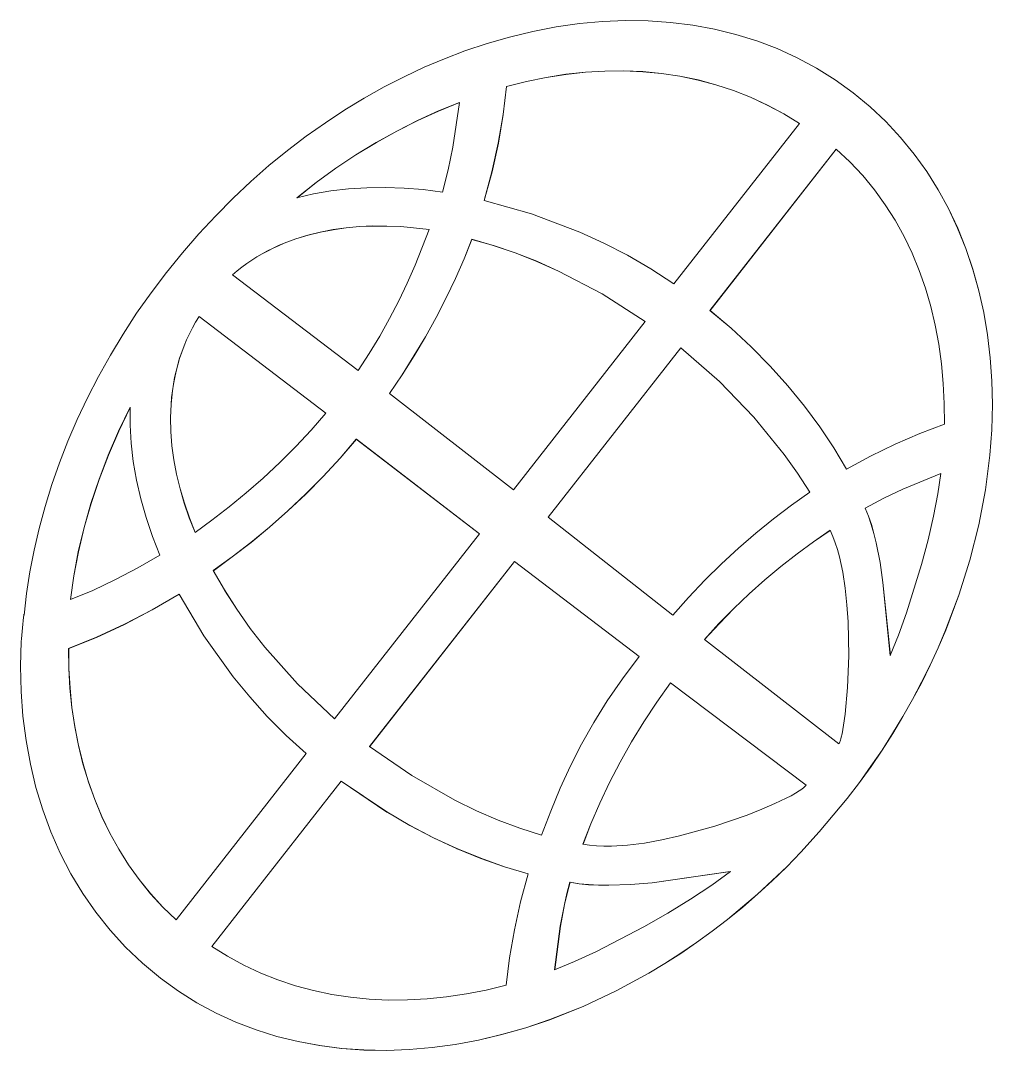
# Model space of a CAD drawing. Header units: millimetres. Extents: x -229914 to 856942, y -268655 to 87212.
# Drawn here: x -138788.8 to -138706.1, y 26406.8 to 26494.5 of the extents above; entities that cross this region are included whole.
import ezdxf

# ---------------------------------------------------------------- set-up
doc = ezdxf.new("R2010")
doc.units = ezdxf.units.MM

# ---------------------------------------------------------------- blocks, each defined once
blk = doc.blocks.new('Т912NEW')
at = {"color": 7, "linetype": 'Continuous', "lineweight": 15}
for p, q in [((-2709.262, 3459.695), (-2711.152, 3459.602)), ((-2707.398, 3459.658), (-2709.262, 3459.695)), ((-2709.262, 3459.695), (-2709.255, 3459.695)), ((-2707.392, 3459.658), (-2709.255, 3459.695)), ((-2705.556, 3459.505), (-2707.398, 3459.658)), ((-2707.398, 3459.658), (-2707.392, 3459.658)), ((-2705.55, 3459.505), (-2707.392, 3459.658)), ((-2714.853, 3459.053), (-2716.659, 3458.604)), ((-2713.017, 3459.389), (-2714.853, 3459.053)), ((-2711.152, 3459.602), (-2713.017, 3459.389)), ((-2703.741, 3459.234), (-2705.556, 3459.505)), ((-2705.556, 3459.505), (-2705.55, 3459.505)), ((-2703.735, 3459.234), (-2705.55, 3459.505)), ((-2701.953, 3458.846), (-2703.741, 3459.234)), ((-2703.741, 3459.234), (-2703.735, 3459.234)), ((-2701.946, 3458.846), (-2703.735, 3459.234)), ((-2700.194, 3458.347), (-2701.953, 3458.846)), ((-2701.953, 3458.846), (-2701.946, 3458.846)), ((-2700.188, 3458.347), (-2701.946, 3458.846)), ((-2718.432, 3458.037), (-2720.17, 3457.363)), ((-2716.659, 3458.604), (-2718.432, 3458.037)), ((-2698.468, 3457.737), (-2700.194, 3458.347)), ((-2700.194, 3458.347), (-2700.188, 3458.347)), ((-2698.462, 3457.737), (-2700.188, 3458.347)), ((-2720.17, 3457.363), (-2721.87, 3456.577)), ((-2696.776, 3457.029), (-2698.468, 3457.737)), ((-2698.468, 3457.737), (-2698.462, 3457.737)), ((-2696.769, 3457.029), (-2698.462, 3457.737)), ((-2695.12, 3456.209), (-2696.776, 3457.029)), ((-2696.776, 3457.029), (-2696.769, 3457.029)), ((-2695.114, 3456.209), (-2696.769, 3457.029)), ((-2721.87, 3456.577), (-2723.532, 3455.691)), ((-2693.503, 3455.292), (-2695.12, 3456.209)), ((-2695.12, 3456.209), (-2695.114, 3456.209)), ((-2693.497, 3455.292), (-2695.114, 3456.209)), ((-2723.532, 3455.691), (-2725.151, 3454.698)), ((-2691.927, 3454.276), (-2693.503, 3455.292)), ((-2693.503, 3455.292), (-2693.497, 3455.292)), ((-2691.921, 3454.276), (-2693.497, 3455.292)), ((-2725.151, 3454.698), (-2726.726, 3453.605)), ((-2714.331, 3454.322), (-2712.775, 3454.602)), ((-2714.324, 3454.322), (-2712.769, 3454.602)), ((-2712.775, 3454.602), (-2711.194, 3454.796)), ((-2712.775, 3454.602), (-2712.769, 3454.602)), ((-2712.769, 3454.602), (-2711.194, 3454.795)), ((-2711.194, 3454.796), (-2711.066, 3437.452)), ((-2705.806, 3454.909), (-2707.4, 3455.038)), ((-2707.4, 3455.038), (-2707.259, 3437.601)), ((-2707.393, 3455.037), (-2707.253, 3437.601)), ((-2704.238, 3454.681), (-2705.806, 3454.909)), ((-2702.698, 3454.354), (-2704.238, 3454.681)), ((-2726.726, 3453.605), (-2728.253, 3452.424)), ((-2718.831, 3452.948), (-2717.361, 3453.491)), ((-2718.824, 3452.948), (-2717.354, 3453.491)), ((-2717.361, 3453.491), (-2715.859, 3453.947)), ((-2717.361, 3453.491), (-2717.354, 3453.491)), ((-2717.354, 3453.491), (-2715.853, 3453.947)), ((-2715.859, 3453.947), (-2714.331, 3454.322)), ((-2715.859, 3453.947), (-2715.853, 3453.947)), ((-2715.853, 3453.947), (-2714.324, 3454.322)), ((-2714.331, 3454.322), (-2714.324, 3454.322)), ((-2701.185, 3453.935), (-2702.698, 3454.354)), ((-2699.701, 3453.424), (-2701.185, 3453.935)), ((-2690.395, 3453.168), (-2691.927, 3454.276)), ((-2691.927, 3454.276), (-2691.921, 3454.276)), ((-2690.389, 3453.168), (-2691.921, 3454.276)), ((-2720.272, 3452.317), (-2718.831, 3452.948)), ((-2720.265, 3452.317), (-2718.824, 3452.948)), ((-2718.831, 3452.948), (-2718.824, 3452.948)), ((-2698.247, 3452.82), (-2699.701, 3453.424)), ((-2696.825, 3452.136), (-2698.247, 3452.82)), ((-2688.909, 3451.968), (-2690.395, 3453.168)), ((-2690.395, 3453.168), (-2690.389, 3453.168)), ((-2688.902, 3451.968), (-2690.389, 3453.168)), ((-2728.253, 3452.424), (-2729.732, 3451.143)), ((-2721.68, 3451.605), (-2720.272, 3452.317)), ((-2721.674, 3451.605), (-2720.265, 3452.317)), ((-2720.272, 3452.317), (-2720.265, 3452.317)), ((-2695.435, 3451.36), (-2696.825, 3452.136)), ((-2687.47, 3450.683), (-2688.909, 3451.968)), ((-2688.909, 3451.968), (-2688.902, 3451.968)), ((-2687.463, 3450.683), (-2688.902, 3451.968)), ((-2729.732, 3451.143), (-2731.16, 3449.78)), ((-2723.054, 3450.811), (-2721.68, 3451.605)), ((-2723.048, 3450.811), (-2721.674, 3451.605)), ((-2721.68, 3451.605), (-2721.674, 3451.605)), ((-2694.079, 3450.511), (-2695.435, 3451.36)), ((-2724.394, 3449.942), (-2723.054, 3450.811)), ((-2724.387, 3449.942), (-2723.048, 3450.811)), ((-2723.054, 3450.811), (-2723.048, 3450.811)), ((-2692.757, 3449.575), (-2694.079, 3450.511)), ((-2686.081, 3449.305), (-2687.47, 3450.683)), ((-2687.47, 3450.683), (-2687.463, 3450.683)), ((-2686.074, 3449.305), (-2687.463, 3450.683)), ((-2731.16, 3449.78), (-2732.534, 3448.323)), ((-2725.698, 3448.992), (-2724.394, 3449.942)), ((-2725.691, 3448.992), (-2724.387, 3449.942)), ((-2724.394, 3449.942), (-2724.387, 3449.942)), ((-2691.471, 3448.566), (-2692.757, 3449.575)), ((-2684.744, 3447.848), (-2686.081, 3449.305)), ((-2686.081, 3449.305), (-2686.074, 3449.305)), ((-2684.738, 3447.848), (-2686.074, 3449.305)), ((-2732.534, 3448.323), (-2733.852, 3446.79)), ((-2726.963, 3447.961), (-2725.698, 3448.992)), ((-2726.957, 3447.961), (-2725.691, 3448.992)), ((-2725.698, 3448.992), (-2725.691, 3448.992)), ((-2690.222, 3447.483), (-2691.471, 3448.566)), ((-2728.19, 3446.86), (-2726.963, 3447.961)), ((-2728.184, 3446.86), (-2726.957, 3447.961)), ((-2726.963, 3447.961), (-2726.957, 3447.961)), ((-2689.01, 3446.326), (-2690.222, 3447.483)), ((-2683.462, 3446.312), (-2684.744, 3447.848)), ((-2684.744, 3447.848), (-2684.738, 3447.848)), ((-2683.456, 3446.312), (-2684.738, 3447.848)), ((-2733.852, 3446.79), (-2735.112, 3445.175)), ((-2729.378, 3445.684), (-2728.19, 3446.86)), ((-2729.371, 3445.684), (-2728.184, 3446.86)), ((-2728.19, 3446.86), (-2728.184, 3446.86)), ((-2730.523, 3444.438), (-2729.378, 3445.684)), ((-2730.516, 3444.438), (-2729.371, 3445.684)), ((-2729.378, 3445.684), (-2729.371, 3445.684)), ((-2687.838, 3445.103), (-2689.01, 3446.326)), ((-2682.163, 3444.596), (-2683.462, 3446.312)), ((-2683.462, 3446.312), (-2683.456, 3446.312)), ((-2682.156, 3444.596), (-2683.456, 3446.312)), ((-2735.112, 3445.175), (-2736.26, 3443.558)), ((-2686.705, 3443.812), (-2687.838, 3445.103)), ((-2731.625, 3443.124), (-2730.523, 3444.438)), ((-2731.619, 3443.124), (-2730.516, 3444.438)), ((-2730.523, 3444.438), (-2730.516, 3444.438)), ((-2680.93, 3442.794), (-2682.163, 3444.596)), ((-2682.163, 3444.596), (-2682.156, 3444.596)), ((-2680.924, 3442.794), (-2682.156, 3444.596)), ((-2736.26, 3443.558), (-2737.35, 3441.871)), ((-2732.683, 3441.734), (-2731.625, 3443.124)), ((-2732.677, 3441.734), (-2731.619, 3443.124)), ((-2731.625, 3443.124), (-2731.619, 3443.124)), ((-2685.614, 3442.454), (-2686.705, 3443.812)), ((-2686.745, 3440.52), (-2685.614, 3442.454)), ((-2679.386, 3440.246), (-2680.93, 3442.794)), ((-2680.93, 3442.794), (-2680.924, 3442.794)), ((-2679.379, 3440.246), (-2680.924, 3442.794)), ((-2737.35, 3441.871), (-2738.293, 3440.28)), ((-2732.683, 3441.734), (-2731.421, 3439.671)), ((-2732.683, 3441.734), (-2732.677, 3441.734)), ((-2732.677, 3441.734), (-2731.414, 3439.671)), ((-2687.827, 3438.497), (-2686.745, 3440.52)), ((-2738.293, 3440.28), (-2739.185, 3438.632)), ((-2730.229, 3437.516), (-2731.421, 3439.671)), ((-2731.421, 3439.671), (-2731.414, 3439.671)), ((-2730.223, 3437.516), (-2731.414, 3439.671)), ((-2677.973, 3437.566), (-2679.386, 3440.246)), ((-2679.386, 3440.246), (-2679.379, 3440.246)), ((-2677.967, 3437.566), (-2679.379, 3440.246)), ((-2739.185, 3438.632), (-2740.025, 3436.939)), ((-2683.227, 3438.988), (-2684.932, 3435.913)), ((-2683.224, 3438.982), (-2684.926, 3435.913)), ((-2682.347, 3437.474), (-2683.227, 3438.988)), ((-2734.965, 3438.17), (-2735.91, 3436.486)), ((-2734.962, 3438.164), (-2735.903, 3436.486)), ((-2734.965, 3438.17), (-2733.04, 3434.839)), ((-2688.835, 3436.405), (-2687.827, 3438.497)), ((-2740.025, 3436.939), (-2740.81, 3435.196)), ((-2729.127, 3435.271), (-2730.229, 3437.516)), ((-2730.229, 3437.516), (-2730.223, 3437.516)), ((-2729.12, 3435.271), (-2730.223, 3437.516)), ((-2715.668, 3436.893), (-2717.902, 3436.448)), ((-2713.388, 3437.232), (-2715.668, 3436.893)), ((-2711.066, 3437.452), (-2713.388, 3437.232)), ((-2707.259, 3437.601), (-2704.898, 3437.535)), ((-2707.259, 3437.601), (-2707.253, 3437.601)), ((-2707.253, 3437.601), (-2704.891, 3437.535)), ((-2704.898, 3437.535), (-2702.573, 3437.357)), ((-2704.898, 3437.535), (-2704.891, 3437.535)), ((-2704.891, 3437.535), (-2702.567, 3437.357)), ((-2702.573, 3437.357), (-2700.292, 3437.082)), ((-2702.573, 3437.357), (-2702.567, 3437.357)), ((-2702.567, 3437.357), (-2700.285, 3437.082)), ((-2700.292, 3437.082), (-2698.059, 3436.702)), ((-2700.292, 3437.082), (-2700.285, 3437.082)), ((-2700.285, 3437.082), (-2698.052, 3436.702)), ((-2681.45, 3435.747), (-2682.347, 3437.474)), ((-2676.7, 3434.758), (-2677.973, 3437.566)), ((-2677.973, 3437.566), (-2677.967, 3437.566)), ((-2676.694, 3434.758), (-2677.967, 3437.566)), ((-2735.91, 3436.486), (-2736.798, 3434.745)), ((-2735.903, 3436.486), (-2736.791, 3434.745)), ((-2735.91, 3436.486), (-2735.903, 3436.486)), ((-2717.902, 3436.448), (-2720.081, 3435.902)), ((-2698.059, 3436.702), (-2695.882, 3436.225)), ((-2698.059, 3436.702), (-2698.052, 3436.702)), ((-2698.052, 3436.702), (-2695.875, 3436.225)), ((-2695.882, 3436.225), (-2693.765, 3435.662)), ((-2695.882, 3436.225), (-2695.875, 3436.225)), ((-2695.875, 3436.225), (-2693.759, 3435.662)), ((-2689.737, 3434.262), (-2688.835, 3436.405)), ((-2740.81, 3435.196), (-2741.54, 3433.408)), ((-2728.133, 3432.953), (-2729.127, 3435.271)), ((-2729.127, 3435.271), (-2729.12, 3435.271)), ((-2728.128, 3432.955), (-2729.12, 3435.271)), ((-2720.081, 3435.902), (-2724.253, 3434.558)), ((-2693.765, 3435.662), (-2691.715, 3435.001)), ((-2693.765, 3435.662), (-2693.759, 3435.662)), ((-2693.759, 3435.662), (-2691.708, 3435.001)), ((-2684.932, 3435.913), (-2685.72, 3434.306)), ((-2684.926, 3435.913), (-2685.713, 3434.306)), ((-2684.932, 3435.913), (-2684.926, 3435.913)), ((-2680.557, 3433.872), (-2681.45, 3435.747)), ((-2736.798, 3434.745), (-2737.627, 3432.94)), ((-2736.791, 3434.745), (-2737.62, 3432.94)), ((-2736.798, 3434.745), (-2736.791, 3434.745)), ((-2732.152, 3433.088), (-2733.04, 3434.839)), ((-2724.253, 3434.558), (-2728.133, 3432.953)), ((-2689.737, 3434.262), (-2691.715, 3435.001)), ((-2691.715, 3435.001), (-2691.708, 3435.001)), ((-2689.736, 3434.263), (-2691.708, 3435.001)), ((-2686.433, 3432.654), (-2685.72, 3434.306)), ((-2686.427, 3432.654), (-2685.713, 3434.306)), ((-2685.72, 3434.306), (-2685.713, 3434.306)), ((-2675.572, 3431.83), (-2676.7, 3434.758)), ((-2676.7, 3434.758), (-2676.694, 3434.758)), ((-2675.565, 3431.83), (-2676.694, 3434.758)), ((-2741.54, 3433.408), (-2742.213, 3431.575)), ((-2715.314, 3432.971), (-2710.987, 3433.418)), ((-2715.307, 3432.971), (-2710.987, 3433.418)), ((-2710.987, 3433.418), (-2710.834, 3415.224)), ((-2707.22, 3433.556), (-2702.853, 3433.351)), ((-2707.071, 3415.244), (-2707.22, 3433.556)), ((-2707.064, 3415.244), (-2707.214, 3433.556)), ((-2702.853, 3433.351), (-2698.66, 3432.803)), ((-2679.69, 3431.899), (-2680.557, 3433.872)), ((-2737.627, 3432.94), (-2738.391, 3431.091)), ((-2737.62, 3432.94), (-2738.384, 3431.091)), ((-2737.627, 3432.94), (-2737.62, 3432.94)), ((-2731.355, 3431.29), (-2732.152, 3433.088)), ((-2719.426, 3432.191), (-2715.314, 3432.971)), ((-2719.419, 3432.191), (-2715.307, 3432.971)), ((-2715.314, 3432.971), (-2715.307, 3432.971)), ((-2698.66, 3432.803), (-2694.684, 3431.931)), ((-2686.433, 3432.654), (-2685.796, 3432.299)), ((-2686.433, 3432.654), (-2686.427, 3432.654)), ((-2686.427, 3432.654), (-2685.79, 3432.299)), ((-2742.213, 3431.575), (-2742.828, 3429.703)), ((-2723.294, 3431.094), (-2721.392, 3431.683)), ((-2723.288, 3431.094), (-2721.386, 3431.683)), ((-2721.392, 3431.683), (-2719.426, 3432.191)), ((-2721.392, 3431.683), (-2721.386, 3431.683)), ((-2721.386, 3431.683), (-2719.419, 3432.191)), ((-2719.426, 3432.191), (-2719.419, 3432.191)), ((-2694.684, 3431.931), (-2692.79, 3431.385)), ((-2685.796, 3432.299), (-2685.152, 3431.893)), ((-2685.796, 3432.299), (-2685.79, 3432.299)), ((-2685.79, 3432.299), (-2685.146, 3431.893)), ((-2685.152, 3431.893), (-2684.505, 3431.432)), ((-2685.152, 3431.893), (-2685.146, 3431.893)), ((-2685.146, 3431.893), (-2684.498, 3431.432)), ((-2678.124, 3427.888), (-2679.69, 3431.899)), ((-2674.595, 3428.794), (-2675.572, 3431.83)), ((-2675.572, 3431.83), (-2675.565, 3431.83)), ((-2674.589, 3428.794), (-2675.565, 3431.83)), ((-2738.391, 3431.091), (-2739.088, 3429.184)), ((-2738.384, 3431.091), (-2739.081, 3429.184)), ((-2738.391, 3431.091), (-2738.384, 3431.091)), ((-2732.768, 3430.429), (-2731.355, 3431.29)), ((-2725.129, 3430.435), (-2723.294, 3431.094)), ((-2725.123, 3430.435), (-2723.288, 3431.094)), ((-2723.294, 3431.094), (-2723.288, 3431.094)), ((-2690.965, 3430.773), (-2692.79, 3431.385)), ((-2690.965, 3430.773), (-2691.502, 3428.943)), ((-2684.505, 3431.432), (-2683.856, 3430.927)), ((-2684.505, 3431.432), (-2684.498, 3431.432)), ((-2684.498, 3431.432), (-2683.849, 3430.927)), ((-2683.856, 3430.927), (-2682.564, 3429.831)), ((-2683.856, 3430.927), (-2683.849, 3430.927)), ((-2683.849, 3430.927), (-2682.558, 3429.831)), ((-2734.12, 3429.524), (-2732.768, 3430.429)), ((-2726.892, 3429.7), (-2725.129, 3430.435)), ((-2726.886, 3429.7), (-2725.123, 3430.435)), ((-2725.129, 3430.435), (-2725.123, 3430.435)), ((-2682.564, 3429.831), (-2681.299, 3428.642)), ((-2682.564, 3429.831), (-2682.558, 3429.831)), ((-2682.558, 3429.831), (-2681.293, 3428.642)), ((-2742.828, 3429.703), (-2743.382, 3427.787)), ((-2739.088, 3429.184), (-2739.713, 3427.232)), ((-2739.081, 3429.184), (-2739.707, 3427.232)), ((-2739.088, 3429.184), (-2739.081, 3429.184)), ((-2735.408, 3428.567), (-2734.12, 3429.524)), ((-2726.892, 3429.7), (-2726.373, 3427.989)), ((-2726.892, 3429.7), (-2726.886, 3429.7)), ((-2726.886, 3429.7), (-2726.367, 3427.989)), ((-2691.502, 3428.943), (-2691.979, 3427.081)), ((-2687.588, 3429.319), (-2688.088, 3427.675)), ((-2687.583, 3429.316), (-2688.081, 3427.675)), ((-2687.588, 3429.319), (-2687.09, 3429.06)), ((-2687.09, 3429.06), (-2686.586, 3428.763)), ((-2736.627, 3427.565), (-2735.408, 3428.567)), ((-2730.245, 3428.096), (-2732.3, 3426.778)), ((-2730.244, 3428.092), (-2732.294, 3426.778)), ((-2730.245, 3428.096), (-2729.291, 3424.96)), ((-2686.586, 3428.763), (-2686.077, 3428.423)), ((-2686.077, 3428.423), (-2685.566, 3428.051)), ((-2685.566, 3428.051), (-2684.537, 3427.209)), ((-2681.299, 3428.642), (-2676.927, 3424.164)), ((-2681.299, 3428.642), (-2681.293, 3428.642)), ((-2681.293, 3428.642), (-2676.93, 3424.174)), ((-2674.166, 3427.233), (-2674.595, 3428.794)), ((-2674.595, 3428.794), (-2674.589, 3428.794)), ((-2674.16, 3427.233), (-2674.589, 3428.794)), ((-2743.382, 3427.787), (-2743.874, 3425.838)), ((-2739.713, 3427.232), (-2740.263, 3425.229)), ((-2739.707, 3427.232), (-2740.256, 3425.229)), ((-2739.713, 3427.232), (-2739.707, 3427.232)), ((-2737.773, 3426.524), (-2736.627, 3427.565)), ((-2725.906, 3426.229), (-2726.373, 3427.989)), ((-2726.373, 3427.989), (-2726.367, 3427.989)), ((-2725.899, 3426.229), (-2726.367, 3427.989)), ((-2688.542, 3426.004), (-2688.088, 3427.675)), ((-2688.536, 3426.004), (-2688.081, 3427.675)), ((-2688.088, 3427.675), (-2688.081, 3427.675)), ((-2684.537, 3427.209), (-2683.513, 3426.268)), ((-2677.468, 3425.963), (-2678.124, 3427.888)), ((-2673.777, 3425.655), (-2674.166, 3427.233)), ((-2674.166, 3427.233), (-2674.16, 3427.233)), ((-2673.771, 3425.655), (-2674.16, 3427.233)), ((-2738.842, 3425.445), (-2737.773, 3426.524)), ((-2732.3, 3426.778), (-2733.263, 3426.074)), ((-2732.294, 3426.778), (-2733.257, 3426.074)), ((-2732.3, 3426.778), (-2732.294, 3426.778)), ((-2691.979, 3427.081), (-2692.393, 3425.193)), ((-2743.874, 3425.838), (-2744.303, 3423.851)), ((-2739.83, 3424.332), (-2738.842, 3425.445)), ((-2733.263, 3426.074), (-2734.181, 3425.345)), ((-2733.257, 3426.074), (-2734.174, 3425.345)), ((-2733.263, 3426.074), (-2733.257, 3426.074)), ((-2725.489, 3424.433), (-2725.906, 3426.229)), ((-2725.906, 3426.229), (-2725.899, 3426.229)), ((-2725.483, 3424.433), (-2725.899, 3426.229)), ((-2688.95, 3424.296), (-2688.542, 3426.004)), ((-2688.944, 3424.296), (-2688.536, 3426.004)), ((-2688.542, 3426.004), (-2688.536, 3426.004)), ((-2683.513, 3426.268), (-2682.505, 3425.246)), ((-2676.927, 3424.164), (-2677.468, 3425.963)), ((-2673.43, 3424.047), (-2673.777, 3425.655)), ((-2673.777, 3425.655), (-2673.771, 3425.655)), ((-2673.423, 3424.047), (-2673.771, 3425.655)), ((-2740.263, 3425.229), (-2740.732, 3423.187)), ((-2740.256, 3425.229), (-2740.723, 3423.198)), ((-2740.263, 3425.229), (-2740.256, 3425.229)), ((-2735.052, 3424.583), (-2735.872, 3423.802)), ((-2735.045, 3424.583), (-2735.866, 3423.802)), ((-2734.181, 3425.345), (-2735.052, 3424.583)), ((-2735.052, 3424.583), (-2735.045, 3424.583)), ((-2734.174, 3425.345), (-2735.045, 3424.583)), ((-2734.181, 3425.345), (-2734.174, 3425.345)), ((-2728.868, 3423.351), (-2729.291, 3424.96)), ((-2692.393, 3425.193), (-2692.748, 3423.272)), ((-2682.505, 3425.246), (-2681.522, 3424.17)), ((-2744.303, 3423.851), (-2744.669, 3421.831)), ((-2740.732, 3423.187), (-2739.83, 3424.332)), ((-2735.872, 3423.802), (-2736.642, 3422.988)), ((-2735.866, 3423.802), (-2736.636, 3422.988)), ((-2735.872, 3423.802), (-2735.866, 3423.802)), ((-2725.124, 3422.601), (-2725.489, 3424.433)), ((-2725.489, 3424.433), (-2725.483, 3424.433)), ((-2725.118, 3422.601), (-2725.483, 3424.433)), ((-2689.307, 3422.561), (-2688.95, 3424.296)), ((-2689.3, 3422.561), (-2688.944, 3424.296)), ((-2688.95, 3424.296), (-2688.944, 3424.296)), ((-2681.522, 3424.17), (-2679.685, 3421.938)), ((-2673.125, 3422.415), (-2673.43, 3424.047)), ((-2673.43, 3424.047), (-2673.423, 3424.047)), ((-2673.119, 3422.415), (-2673.423, 3424.047)), ((-2736.642, 3422.988), (-2737.36, 3422.148)), ((-2736.636, 3422.988), (-2737.353, 3422.148)), ((-2736.642, 3422.988), (-2736.636, 3422.988)), ((-2728.488, 3421.717), (-2728.868, 3423.351)), ((-2692.748, 3423.272), (-2693.041, 3421.325)), ((-2737.36, 3422.148), (-2738.021, 3421.289)), ((-2737.353, 3422.148), (-2738.015, 3421.289)), ((-2737.36, 3422.148), (-2737.353, 3422.148)), ((-2724.812, 3420.746), (-2725.124, 3422.601)), ((-2725.124, 3422.601), (-2725.118, 3422.601)), ((-2724.805, 3420.746), (-2725.118, 3422.601)), ((-2689.609, 3420.806), (-2689.307, 3422.561)), ((-2689.602, 3420.806), (-2689.3, 3422.561)), ((-2689.307, 3422.561), (-2689.3, 3422.561)), ((-2679.685, 3421.938), (-2678.091, 3419.775)), ((-2672.863, 3420.766), (-2673.125, 3422.415)), ((-2673.125, 3422.415), (-2673.119, 3422.415)), ((-2672.856, 3420.766), (-2673.119, 3422.415)), ((-2744.669, 3421.831), (-2744.967, 3419.779)), ((-2738.021, 3421.289), (-2738.626, 3420.404)), ((-2738.015, 3421.289), (-2738.619, 3420.404)), ((-2738.021, 3421.289), (-2738.015, 3421.289)), ((-2728.155, 3420.059), (-2728.488, 3421.717)), ((-2693.041, 3421.325), (-2693.275, 3419.346)), ((-2738.626, 3420.404), (-2739.172, 3419.492)), ((-2738.619, 3420.404), (-2739.165, 3419.492)), ((-2738.626, 3420.404), (-2738.619, 3420.404)), ((-2724.553, 3418.867), (-2724.812, 3420.746)), ((-2724.812, 3420.746), (-2724.805, 3420.746)), ((-2724.546, 3418.867), (-2724.805, 3420.746)), ((-2689.853, 3419.019), (-2689.609, 3420.806)), ((-2689.847, 3419.019), (-2689.602, 3420.806)), ((-2689.609, 3420.806), (-2689.602, 3420.806)), ((-2672.644, 3419.099), (-2672.863, 3420.766)), ((-2672.863, 3420.766), (-2672.856, 3420.766)), ((-2672.638, 3419.099), (-2672.856, 3420.766)), ((-2744.967, 3419.779), (-2745.197, 3417.694)), ((-2739.172, 3419.492), (-2739.422, 3419.032)), ((-2739.165, 3419.492), (-2739.416, 3419.032)), ((-2739.172, 3419.492), (-2739.165, 3419.492)), ((-2727.877, 3418.372), (-2728.155, 3420.059)), ((-2693.275, 3419.346), (-2693.448, 3417.34)), ((-2678.091, 3419.775), (-2676.832, 3417.861)), ((-2739.657, 3418.566), (-2739.877, 3418.088)), ((-2739.651, 3418.566), (-2739.871, 3418.088)), ((-2739.422, 3419.032), (-2739.657, 3418.566)), ((-2739.657, 3418.566), (-2739.651, 3418.566)), ((-2739.416, 3419.032), (-2739.651, 3418.566)), ((-2739.422, 3419.032), (-2739.416, 3419.032)), ((-2724.346, 3416.971), (-2724.553, 3418.867)), ((-2724.553, 3418.867), (-2724.546, 3418.867)), ((-2724.34, 3416.971), (-2724.546, 3418.867)), ((-2690.037, 3417.207), (-2689.853, 3419.019)), ((-2690.031, 3417.207), (-2689.847, 3419.019)), ((-2689.853, 3419.019), (-2689.847, 3419.019)), ((-2672.473, 3417.439), (-2672.644, 3419.099)), ((-2672.644, 3419.099), (-2672.638, 3419.099)), ((-2672.466, 3417.439), (-2672.638, 3419.099)), ((-2745.197, 3417.694), (-2745.358, 3415.589)), ((-2740.08, 3417.615), (-2740.268, 3417.129)), ((-2740.074, 3417.615), (-2740.262, 3417.129)), ((-2739.877, 3418.088), (-2740.08, 3417.615)), ((-2740.08, 3417.615), (-2740.074, 3417.615)), ((-2739.871, 3418.088), (-2740.074, 3417.615)), ((-2739.877, 3418.088), (-2739.871, 3418.088)), ((-2727.658, 3416.662), (-2727.877, 3418.372)), ((-2676.832, 3417.861), (-2676.355, 3417.062)), ((-2740.268, 3417.129), (-2740.439, 3416.643)), ((-2740.262, 3417.129), (-2740.433, 3416.643)), ((-2740.268, 3417.129), (-2740.262, 3417.129)), ((-2727.504, 3414.934), (-2727.658, 3416.662)), ((-2724.194, 3415.07), (-2724.346, 3416.971)), ((-2724.346, 3416.971), (-2724.34, 3416.971)), ((-2724.188, 3415.07), (-2724.34, 3416.971)), ((-2693.448, 3417.34), (-2693.562, 3415.308)), ((-2690.157, 3415.379), (-2690.037, 3417.207)), ((-2690.15, 3415.38), (-2690.031, 3417.207)), ((-2690.037, 3417.207), (-2690.031, 3417.207)), ((-2676.355, 3417.062), (-2675.997, 3416.396)), ((-2672.345, 3415.767), (-2672.473, 3417.439)), ((-2672.473, 3417.439), (-2672.466, 3417.439)), ((-2672.339, 3415.767), (-2672.466, 3417.439)), ((-2740.593, 3416.15), (-2740.731, 3415.651)), ((-2740.587, 3416.15), (-2740.725, 3415.651)), ((-2740.439, 3416.643), (-2740.593, 3416.15)), ((-2740.593, 3416.15), (-2740.587, 3416.15)), ((-2740.433, 3416.643), (-2740.587, 3416.15)), ((-2740.439, 3416.643), (-2740.433, 3416.643)), ((-2675.997, 3416.396), (-2675.866, 3416.121)), ((-2675.866, 3416.121), (-2675.813, 3416.002)), ((-2675.813, 3416.002), (-2675.768, 3415.889)), ((-2675.768, 3415.889), (-2675.733, 3415.789)), ((-2675.733, 3415.789), (-2675.718, 3415.745)), ((-2745.358, 3415.589), (-2745.449, 3413.451)), ((-2740.852, 3415.151), (-2740.955, 3414.645)), ((-2740.955, 3414.645), (-2727.504, 3414.934)), ((-2740.845, 3415.151), (-2740.949, 3414.645)), ((-2740.731, 3415.651), (-2740.852, 3415.151)), ((-2740.852, 3415.151), (-2740.845, 3415.151)), ((-2740.725, 3415.651), (-2740.845, 3415.151)), ((-2740.731, 3415.651), (-2740.725, 3415.651)), ((-2710.834, 3415.224), (-2724.194, 3415.07)), ((-2693.562, 3415.308), (-2707.071, 3415.244)), ((-2675.68, 3415.564), (-2690.157, 3415.379)), ((-2675.718, 3415.745), (-2675.696, 3415.664)), ((-2675.696, 3415.664), (-2675.688, 3415.627)), ((-2675.688, 3415.627), (-2675.685, 3415.614)), ((-2675.685, 3415.614), (-2675.683, 3415.595)), ((-2675.683, 3415.595), (-2675.681, 3415.583)), ((-2675.681, 3415.583), (-2675.68, 3415.564)), ((-2672.262, 3414.072), (-2672.345, 3415.767)), ((-2672.345, 3415.767), (-2672.339, 3415.767)), ((-2672.256, 3414.072), (-2672.339, 3415.767)), ((-2672.224, 3412.366), (-2672.262, 3414.072)), ((-2672.262, 3414.072), (-2672.256, 3414.072)), ((-2672.218, 3412.366), (-2672.256, 3414.072)), ((-2745.449, 3413.451), (-2745.466, 3411.294)), ((-2672.333, 3408.66), (-2672.224, 3412.366)), ((-2672.326, 3408.66), (-2672.218, 3412.366)), ((-2672.224, 3412.366), (-2672.218, 3412.366)), ((-2745.466, 3411.294), (-2745.411, 3409.134)), ((-2693.605, 3410.782), (-2706.957, 3410.515)), ((-2706.957, 3410.515), (-2706.799, 3390.473)), ((-2706.957, 3410.515), (-2706.951, 3410.515)), ((-2693.605, 3410.782), (-2706.951, 3410.515)), ((-2706.951, 3410.515), (-2706.792, 3390.473)), ((-2693.537, 3408.398), (-2693.605, 3410.782)), ((-2675.667, 3411.086), (-2690.125, 3410.702)), ((-2690.125, 3410.702), (-2690.018, 3408.678)), ((-2690.125, 3410.702), (-2690.118, 3410.702)), ((-2675.667, 3411.086), (-2690.118, 3410.702)), ((-2690.118, 3410.702), (-2690.012, 3408.678)), ((-2675.78, 3410.475), (-2675.739, 3410.617)), ((-2675.739, 3410.617), (-2675.707, 3410.752)), ((-2675.707, 3410.752), (-2675.685, 3410.876)), ((-2675.685, 3410.876), (-2675.677, 3410.931)), ((-2675.677, 3410.931), (-2675.671, 3410.987)), ((-2675.671, 3410.987), (-2675.668, 3411.037)), ((-2675.668, 3411.037), (-2675.667, 3411.086)), ((-2740.965, 3410.105), (-2727.382, 3410.379)), ((-2740.965, 3410.105), (-2740.893, 3409.539)), ((-2740.965, 3410.105), (-2740.959, 3410.105)), ((-2740.959, 3410.105), (-2727.382, 3410.379)), ((-2740.959, 3410.105), (-2740.887, 3409.539)), ((-2727.459, 3408.477), (-2727.382, 3410.379)), ((-2723.987, 3410.271), (-2724.059, 3408.145)), ((-2723.98, 3410.271), (-2724.052, 3408.145)), ((-2710.758, 3410.496), (-2723.987, 3410.271)), ((-2723.987, 3410.271), (-2723.98, 3410.271)), ((-2710.758, 3410.496), (-2723.98, 3410.271)), ((-2710.599, 3390.472), (-2710.758, 3410.496)), ((-2676.109, 3409.57), (-2675.953, 3409.964)), ((-2675.953, 3409.964), (-2675.829, 3410.315)), ((-2675.829, 3410.315), (-2675.78, 3410.475)), ((-2745.411, 3409.134), (-2745.283, 3406.997)), ((-2740.893, 3409.539), (-2740.8, 3408.979)), ((-2740.893, 3409.539), (-2740.887, 3409.539)), ((-2740.887, 3409.539), (-2740.794, 3408.979)), ((-2740.8, 3408.979), (-2740.687, 3408.431)), ((-2740.8, 3408.979), (-2740.794, 3408.979)), ((-2740.794, 3408.979), (-2740.68, 3408.431)), ((-2676.761, 3408.19), (-2676.298, 3409.147)), ((-2676.298, 3409.147), (-2676.109, 3409.57)), ((-2740.687, 3408.431), (-2740.553, 3407.882)), ((-2740.687, 3408.431), (-2740.68, 3408.431)), ((-2740.68, 3408.431), (-2740.547, 3407.882)), ((-2740.553, 3407.882), (-2740.4, 3407.339)), ((-2740.553, 3407.882), (-2740.547, 3407.882)), ((-2740.547, 3407.882), (-2740.394, 3407.339)), ((-2727.613, 3406.558), (-2727.459, 3408.477)), ((-2724.059, 3408.145), (-2724.21, 3406.028)), ((-2724.052, 3408.145), (-2724.204, 3406.028)), ((-2724.059, 3408.145), (-2724.052, 3408.145)), ((-2693.379, 3406.143), (-2693.537, 3408.398)), ((-2690.018, 3408.678), (-2689.839, 3406.677)), ((-2690.018, 3408.678), (-2690.012, 3408.678)), ((-2690.012, 3408.678), (-2689.833, 3406.677)), ((-2677.332, 3407.118), (-2676.761, 3408.19)), ((-2672.461, 3406.324), (-2672.333, 3408.66)), ((-2672.454, 3406.324), (-2672.326, 3408.66)), ((-2672.333, 3408.66), (-2672.326, 3408.66)), ((-2740.4, 3407.339), (-2740.228, 3406.808)), ((-2740.4, 3407.339), (-2740.394, 3407.339)), ((-2740.394, 3407.339), (-2740.222, 3406.808)), ((-2677.999, 3405.96), (-2677.332, 3407.118)), ((-2745.283, 3406.997), (-2745.084, 3404.89)), ((-2740.228, 3406.808), (-2740.036, 3406.276)), ((-2740.228, 3406.808), (-2740.222, 3406.808)), ((-2740.222, 3406.808), (-2740.03, 3406.276)), ((-2740.036, 3406.276), (-2739.825, 3405.757)), ((-2740.036, 3406.276), (-2740.03, 3406.276)), ((-2740.03, 3406.276), (-2739.819, 3405.757)), ((-2727.835, 3404.634), (-2727.613, 3406.558)), ((-2693.132, 3403.992), (-2693.379, 3406.143)), ((-2689.839, 3406.677), (-2689.591, 3404.693)), ((-2689.839, 3406.677), (-2689.833, 3406.677)), ((-2689.833, 3406.677), (-2689.585, 3404.693)), ((-2672.635, 3404.61), (-2672.461, 3406.324)), ((-2672.628, 3404.61), (-2672.454, 3406.324)), ((-2672.461, 3406.324), (-2672.454, 3406.324)), ((-2739.825, 3405.757), (-2739.596, 3405.243)), ((-2739.825, 3405.757), (-2739.819, 3405.757)), ((-2739.819, 3405.757), (-2739.589, 3405.243)), ((-2724.21, 3406.028), (-2724.436, 3403.93)), ((-2724.204, 3406.028), (-2724.43, 3403.93)), ((-2724.21, 3406.028), (-2724.204, 3406.028)), ((-2679.574, 3403.491), (-2677.999, 3405.96)), ((-2745.084, 3404.89), (-2744.815, 3402.813)), ((-2739.596, 3405.243), (-2739.348, 3404.735)), ((-2739.596, 3405.243), (-2739.589, 3405.243)), ((-2739.589, 3405.243), (-2739.341, 3404.735)), ((-2739.348, 3404.735), (-2739.082, 3404.233)), ((-2739.348, 3404.735), (-2739.341, 3404.735)), ((-2739.341, 3404.735), (-2739.075, 3404.233)), ((-2728.12, 3402.724), (-2727.835, 3404.634)), ((-2689.591, 3404.693), (-2689.276, 3402.738)), ((-2689.591, 3404.693), (-2689.585, 3404.693)), ((-2689.585, 3404.693), (-2689.27, 3402.738)), ((-2672.855, 3402.916), (-2672.635, 3404.61)), ((-2672.849, 3402.916), (-2672.628, 3404.61)), ((-2672.635, 3404.61), (-2672.628, 3404.61)), ((-2739.082, 3404.233), (-2738.798, 3403.736)), ((-2739.082, 3404.233), (-2739.075, 3404.233)), ((-2739.075, 3404.233), (-2738.792, 3403.736)), ((-2738.798, 3403.736), (-2738.496, 3403.252)), ((-2738.798, 3403.736), (-2738.792, 3403.736)), ((-2738.792, 3403.736), (-2738.49, 3403.252)), ((-2724.436, 3403.93), (-2724.733, 3401.853)), ((-2724.43, 3403.93), (-2724.727, 3401.853)), ((-2724.436, 3403.93), (-2724.43, 3403.93)), ((-2692.797, 3401.907), (-2693.132, 3403.992)), ((-2744.815, 3402.813), (-2744.479, 3400.765)), ((-2738.496, 3403.252), (-2738.177, 3402.773)), ((-2738.496, 3403.252), (-2738.49, 3403.252)), ((-2738.49, 3403.252), (-2738.171, 3402.773)), ((-2738.177, 3402.773), (-2737.488, 3401.833)), ((-2738.177, 3402.773), (-2738.171, 3402.773)), ((-2738.171, 3402.773), (-2737.482, 3401.833)), ((-2728.463, 3400.84), (-2728.12, 3402.724)), ((-2689.276, 3402.738), (-2688.898, 3400.813)), ((-2689.276, 3402.738), (-2689.27, 3402.738)), ((-2689.27, 3402.738), (-2688.891, 3400.813)), ((-2681.394, 3400.977), (-2679.574, 3403.491)), ((-2673.122, 3401.241), (-2672.855, 3402.916)), ((-2673.115, 3401.241), (-2672.849, 3402.916)), ((-2672.855, 3402.916), (-2672.849, 3402.916)), ((-2737.488, 3401.833), (-2736.733, 3400.929)), ((-2737.488, 3401.833), (-2737.482, 3401.833)), ((-2737.482, 3401.833), (-2736.726, 3400.929)), ((-2724.733, 3401.853), (-2725.096, 3399.808)), ((-2724.727, 3401.853), (-2725.089, 3399.808)), ((-2724.733, 3401.853), (-2724.727, 3401.853)), ((-2692.378, 3399.863), (-2692.797, 3401.907)), ((-2736.733, 3400.929), (-2735.914, 3400.048)), ((-2736.733, 3400.929), (-2736.726, 3400.929)), ((-2736.726, 3400.929), (-2735.907, 3400.048)), ((-2682.366, 3399.777), (-2681.394, 3400.977)), ((-2676.127, 3401.297), (-2680.746, 3396.404)), ((-2676.129, 3401.288), (-2680.739, 3396.404)), ((-2676.647, 3399.399), (-2676.127, 3401.297)), ((-2673.431, 3399.592), (-2673.122, 3401.241)), ((-2673.424, 3399.592), (-2673.115, 3401.241)), ((-2673.122, 3401.241), (-2673.115, 3401.241)), ((-2744.479, 3400.765), (-2744.077, 3398.752)), ((-2740.734, 3400.388), (-2739.795, 3399.206)), ((-2740.734, 3400.388), (-2740.228, 3398.187)), ((-2740.725, 3400.377), (-2740.222, 3398.187)), ((-2735.914, 3400.048), (-2735.032, 3399.21)), ((-2735.914, 3400.048), (-2735.907, 3400.048)), ((-2735.907, 3400.048), (-2735.026, 3399.21)), ((-2728.856, 3399.001), (-2728.463, 3400.84)), ((-2688.898, 3400.813), (-2688.456, 3398.93)), ((-2688.898, 3400.813), (-2688.891, 3400.813)), ((-2688.891, 3400.813), (-2688.45, 3398.93)), ((-2738.766, 3398.061), (-2739.795, 3399.206)), ((-2735.032, 3399.21), (-2734.09, 3398.394)), ((-2735.032, 3399.21), (-2735.026, 3399.21)), ((-2735.026, 3399.21), (-2734.084, 3398.394)), ((-2725.096, 3399.808), (-2725.519, 3397.802)), ((-2725.089, 3399.808), (-2725.512, 3397.802)), ((-2725.096, 3399.808), (-2725.089, 3399.808)), ((-2691.875, 3397.829), (-2692.378, 3399.863)), ((-2683.366, 3398.64), (-2682.366, 3399.777)), ((-2677.311, 3397.349), (-2676.647, 3399.399)), ((-2673.784, 3397.963), (-2673.431, 3399.592)), ((-2673.778, 3397.963), (-2673.424, 3399.592)), ((-2673.431, 3399.592), (-2673.424, 3399.592)), ((-2744.077, 3398.752), (-2743.611, 3396.782)), ((-2734.09, 3398.394), (-2733.092, 3397.615)), ((-2734.09, 3398.394), (-2734.084, 3398.394)), ((-2734.084, 3398.394), (-2733.086, 3397.615)), ((-2729.293, 3397.212), (-2728.856, 3399.001)), ((-2688.456, 3398.93), (-2687.954, 3397.089)), ((-2688.456, 3398.93), (-2688.45, 3398.93)), ((-2688.45, 3398.93), (-2687.948, 3397.089)), ((-2684.38, 3397.603), (-2683.366, 3398.64)), ((-2740.228, 3398.187), (-2739.643, 3396.04)), ((-2740.228, 3398.187), (-2740.222, 3398.187)), ((-2740.222, 3398.187), (-2739.636, 3396.04)), ((-2737.65, 3396.95), (-2738.766, 3398.061)), ((-2733.092, 3397.615), (-2732.037, 3396.871)), ((-2733.092, 3397.615), (-2733.086, 3397.615)), ((-2733.086, 3397.615), (-2732.03, 3396.871)), ((-2725.519, 3397.802), (-2725.998, 3395.835)), ((-2725.512, 3397.802), (-2725.991, 3395.835)), ((-2725.519, 3397.802), (-2725.512, 3397.802)), ((-2691.292, 3395.788), (-2691.875, 3397.829)), ((-2685.398, 3396.677), (-2684.38, 3397.603)), ((-2674.18, 3396.353), (-2673.784, 3397.963)), ((-2674.174, 3396.353), (-2673.778, 3397.963)), ((-2673.784, 3397.963), (-2673.778, 3397.963)), ((-2743.611, 3396.782), (-2743.081, 3394.841)), ((-2736.45, 3395.88), (-2737.65, 3396.95)), ((-2732.037, 3396.871), (-2730.929, 3396.164)), ((-2732.037, 3396.871), (-2732.03, 3396.871)), ((-2732.03, 3396.871), (-2730.922, 3396.164)), ((-2729.77, 3395.493), (-2729.293, 3397.212)), ((-2687.396, 3395.303), (-2687.954, 3397.089)), ((-2687.954, 3397.089), (-2687.948, 3397.089)), ((-2687.39, 3395.305), (-2687.948, 3397.089)), ((-2685.904, 3396.273), (-2685.398, 3396.677)), ((-2678.091, 3395.202), (-2677.311, 3397.349)), ((-2739.643, 3396.04), (-2738.979, 3393.947)), ((-2739.643, 3396.04), (-2739.636, 3396.04)), ((-2739.636, 3396.04), (-2738.972, 3393.947)), ((-2735.173, 3394.853), (-2736.45, 3395.88)), ((-2730.929, 3396.164), (-2729.77, 3395.493)), ((-2730.929, 3396.164), (-2730.922, 3396.164)), ((-2730.922, 3396.164), (-2729.769, 3395.496)), ((-2726.528, 3393.918), (-2725.998, 3395.835)), ((-2726.522, 3393.918), (-2725.991, 3395.835)), ((-2725.998, 3395.835), (-2725.991, 3395.835)), ((-2690.629, 3393.695), (-2691.292, 3395.788)), ((-2686.904, 3395.576), (-2686.407, 3395.906)), ((-2686.407, 3395.906), (-2685.904, 3396.273)), ((-2680.746, 3396.404), (-2682.104, 3395.132)), ((-2680.739, 3396.404), (-2682.098, 3395.132)), ((-2680.746, 3396.404), (-2680.739, 3396.404)), ((-2674.618, 3394.776), (-2674.18, 3396.353)), ((-2674.611, 3394.776), (-2674.174, 3396.353)), ((-2674.18, 3396.353), (-2674.174, 3396.353)), ((-2743.081, 3394.841), (-2742.491, 3392.942)), ((-2733.821, 3393.885), (-2735.173, 3394.853)), ((-2687.396, 3395.303), (-2686.904, 3395.576)), ((-2682.104, 3395.132), (-2683.491, 3393.948)), ((-2682.098, 3395.132), (-2683.484, 3393.948)), ((-2682.104, 3395.132), (-2682.098, 3395.132)), ((-2678.953, 3393.038), (-2678.091, 3395.202)), ((-2675.097, 3393.217), (-2674.618, 3394.776)), ((-2675.09, 3393.217), (-2674.611, 3394.776)), ((-2674.618, 3394.776), (-2674.611, 3394.776)), ((-2738.979, 3393.947), (-2738.237, 3391.908)), ((-2738.979, 3393.947), (-2738.972, 3393.947)), ((-2738.972, 3393.947), (-2738.231, 3391.908)), ((-2732.399, 3392.966), (-2733.821, 3393.885)), ((-2726.528, 3393.918), (-2724.76, 3393.22)), ((-2726.528, 3393.918), (-2726.522, 3393.918)), ((-2726.522, 3393.918), (-2724.753, 3393.22)), ((-2683.491, 3393.948), (-2684.186, 3393.406)), ((-2683.484, 3393.948), (-2684.179, 3393.406)), ((-2683.491, 3393.948), (-2683.484, 3393.948)), ((-2724.76, 3393.22), (-2722.919, 3392.589)), ((-2724.76, 3393.22), (-2724.753, 3393.22)), ((-2724.753, 3393.22), (-2722.912, 3392.589)), ((-2694.319, 3392.409), (-2692.441, 3393.017)), ((-2690.629, 3393.695), (-2692.441, 3393.017)), ((-2684.186, 3393.406), (-2684.878, 3392.907)), ((-2684.179, 3393.406), (-2684.872, 3392.907)), ((-2684.186, 3393.406), (-2684.179, 3393.406)), ((-2680.805, 3388.888), (-2678.953, 3393.038)), ((-2675.615, 3391.691), (-2675.097, 3393.217)), ((-2675.609, 3391.691), (-2675.09, 3393.217)), ((-2675.097, 3393.217), (-2675.09, 3393.217)), ((-2742.491, 3392.942), (-2741.84, 3391.085)), ((-2730.911, 3392.12), (-2732.399, 3392.966)), ((-2731.703, 3390.11), (-2730.911, 3392.12)), ((-2722.919, 3392.589), (-2721.009, 3392.03)), ((-2722.919, 3392.589), (-2722.912, 3392.589)), ((-2722.912, 3392.589), (-2721.003, 3392.03)), ((-2696.261, 3391.882), (-2694.319, 3392.409)), ((-2685.564, 3392.463), (-2686.241, 3392.076)), ((-2685.558, 3392.463), (-2686.235, 3392.076)), ((-2684.878, 3392.907), (-2685.564, 3392.463)), ((-2685.564, 3392.463), (-2685.558, 3392.463)), ((-2684.872, 3392.907), (-2685.558, 3392.463)), ((-2684.878, 3392.907), (-2684.872, 3392.907)), ((-2738.237, 3391.908), (-2737.419, 3389.936)), ((-2738.237, 3391.908), (-2738.231, 3391.908)), ((-2738.231, 3391.908), (-2737.413, 3389.936)), ((-2721.009, 3392.03), (-2719.036, 3391.546)), ((-2721.009, 3392.03), (-2721.003, 3392.03)), ((-2721.003, 3392.03), (-2719.03, 3391.546)), ((-2719.036, 3391.546), (-2714.918, 3390.831)), ((-2719.036, 3391.546), (-2719.03, 3391.546)), ((-2719.03, 3391.546), (-2714.911, 3390.831)), ((-2702.432, 3390.789), (-2698.263, 3391.438)), ((-2698.263, 3391.438), (-2696.261, 3391.882)), ((-2686.241, 3392.076), (-2685.852, 3391.174)), ((-2686.241, 3392.076), (-2686.235, 3392.076)), ((-2686.235, 3392.076), (-2685.845, 3391.174)), ((-2676.173, 3390.19), (-2675.615, 3391.691)), ((-2676.166, 3390.19), (-2675.609, 3391.691)), ((-2675.615, 3391.691), (-2675.609, 3391.691)), ((-2741.84, 3391.085), (-2741.132, 3389.27)), ((-2727.563, 3390.543), (-2728.53, 3388.065)), ((-2727.558, 3390.54), (-2728.524, 3388.065)), ((-2723.698, 3389.084), (-2727.563, 3390.543)), ((-2714.918, 3390.831), (-2710.599, 3390.472)), ((-2714.918, 3390.831), (-2714.911, 3390.831)), ((-2714.911, 3390.831), (-2710.599, 3390.473)), ((-2706.799, 3390.473), (-2702.432, 3390.789)), ((-2689.468, 3390.419), (-2691.429, 3389.639)), ((-2689.467, 3390.417), (-2691.422, 3389.639)), ((-2689.468, 3390.419), (-2688.494, 3388.158)), ((-2685.852, 3391.174), (-2685.439, 3390.302)), ((-2685.852, 3391.174), (-2685.845, 3391.174)), ((-2685.845, 3391.174), (-2685.432, 3390.302)), ((-2737.419, 3389.936), (-2736.523, 3388.024)), ((-2737.419, 3389.936), (-2737.413, 3389.936)), ((-2737.413, 3389.936), (-2736.517, 3388.024)), ((-2732.563, 3388.139), (-2731.703, 3390.11)), ((-2691.429, 3389.639), (-2693.457, 3388.941)), ((-2691.422, 3389.639), (-2693.451, 3388.941)), ((-2691.429, 3389.639), (-2691.422, 3389.639)), ((-2685.439, 3390.302), (-2684.553, 3388.639)), ((-2685.439, 3390.302), (-2685.432, 3390.302)), ((-2685.432, 3390.302), (-2684.547, 3388.639)), ((-2677.403, 3387.285), (-2676.173, 3390.19)), ((-2677.396, 3387.285), (-2676.166, 3390.19)), ((-2676.173, 3390.19), (-2676.166, 3390.19)), ((-2741.132, 3389.27), (-2740.367, 3387.498)), ((-2719.559, 3387.898), (-2723.698, 3389.084)), ((-2693.457, 3388.941), (-2695.55, 3388.324)), ((-2693.451, 3388.941), (-2695.544, 3388.324)), ((-2693.457, 3388.941), (-2693.451, 3388.941)), ((-2682.62, 3385.438), (-2684.553, 3388.639)), ((-2684.553, 3388.639), (-2684.547, 3388.639)), ((-2682.617, 3385.443), (-2684.547, 3388.639)), ((-2681.732, 3387.042), (-2680.805, 3388.888)), ((-2736.523, 3388.024), (-2735.551, 3386.185)), ((-2736.523, 3388.024), (-2736.517, 3388.024)), ((-2736.517, 3388.024), (-2735.545, 3386.185)), ((-2733.494, 3386.224), (-2732.563, 3388.139)), ((-2728.53, 3388.065), (-2729.604, 3385.627)), ((-2728.524, 3388.065), (-2729.598, 3385.627)), ((-2728.53, 3388.065), (-2728.524, 3388.065)), ((-2717.401, 3387.433), (-2719.559, 3387.898)), ((-2697.704, 3387.803), (-2699.914, 3387.376)), ((-2697.698, 3387.803), (-2699.908, 3387.376)), ((-2695.55, 3388.324), (-2697.704, 3387.803)), ((-2697.704, 3387.803), (-2697.698, 3387.803)), ((-2695.544, 3388.324), (-2697.698, 3387.803)), ((-2695.55, 3388.324), (-2695.544, 3388.324)), ((-2687.423, 3385.963), (-2688.494, 3388.158)), ((-2740.367, 3387.498), (-2739.547, 3385.78)), ((-2715.192, 3387.06), (-2717.401, 3387.433)), ((-2712.938, 3386.798), (-2715.192, 3387.06)), ((-2702.177, 3387.037), (-2706.846, 3386.672)), ((-2702.171, 3387.037), (-2706.84, 3386.672)), ((-2699.914, 3387.376), (-2702.177, 3387.037)), ((-2702.177, 3387.037), (-2702.171, 3387.037)), ((-2699.908, 3387.376), (-2702.171, 3387.037)), ((-2699.914, 3387.376), (-2699.908, 3387.376)), ((-2682.62, 3385.438), (-2681.732, 3387.042)), ((-2678.779, 3384.506), (-2677.403, 3387.285)), ((-2678.773, 3384.506), (-2677.396, 3387.285)), ((-2677.403, 3387.285), (-2677.396, 3387.285)), ((-2735.551, 3386.185), (-2734.504, 3384.418)), ((-2735.551, 3386.185), (-2735.545, 3386.185)), ((-2735.545, 3386.185), (-2734.5, 3384.423)), ((-2734.504, 3384.418), (-2733.494, 3386.224)), ((-2710.645, 3386.647), (-2712.938, 3386.798)), ((-2710.477, 3368.675), (-2710.645, 3386.647)), ((-2706.846, 3386.672), (-2706.703, 3368.807)), ((-2706.846, 3386.672), (-2706.84, 3386.672)), ((-2706.84, 3386.672), (-2706.697, 3368.807)), ((-2686.267, 3383.846), (-2687.423, 3385.963)), ((-2739.547, 3385.78), (-2738.675, 3384.11)), ((-2729.604, 3385.627), (-2730.776, 3383.279)), ((-2729.598, 3385.627), (-2730.77, 3383.279)), ((-2729.604, 3385.627), (-2729.598, 3385.627)), ((-2680.296, 3381.856), (-2678.779, 3384.506)), ((-2680.29, 3381.856), (-2678.773, 3384.506)), ((-2678.779, 3384.506), (-2678.773, 3384.506)), ((-2738.675, 3384.11), (-2737.75, 3382.489)), ((-2685.038, 3381.827), (-2686.267, 3383.846)), ((-2736.775, 3380.922), (-2737.75, 3382.489)), ((-2732.039, 3381.068), (-2730.776, 3383.279)), ((-2732.032, 3381.068), (-2730.77, 3383.279)), ((-2730.776, 3383.279), (-2730.77, 3383.279)), ((-2686.102, 3380.45), (-2685.038, 3381.827)), ((-2681.471, 3380.04), (-2680.296, 3381.856)), ((-2681.465, 3380.04), (-2680.29, 3381.856)), ((-2680.296, 3381.856), (-2680.29, 3381.856)), ((-2736.823, 3380.973), (-2736.822, 3380.967)), ((-2736.816, 3380.973), (-2736.823, 3380.973)), ((-2736.823, 3380.973), (-2736.816, 3380.973)), ((-2736.822, 3380.967), (-2736.821, 3380.967)), ((-2736.821, 3380.967), (-2736.819, 3380.96)), ((-2736.819, 3380.96), (-2736.817, 3380.96)), ((-2736.817, 3380.96), (-2736.8, 3380.929)), ((-2736.81, 3380.973), (-2736.816, 3380.973)), ((-2736.813, 3380.966), (-2736.816, 3380.973)), ((-2736.816, 3380.973), (-2736.81, 3380.973)), ((-2736.803, 3380.954), (-2736.813, 3380.966)), ((-2736.813, 3380.966), (-2736.806, 3380.966)), ((-2736.806, 3380.966), (-2736.81, 3380.973)), ((-2736.797, 3380.954), (-2736.806, 3380.966)), ((-2736.775, 3380.922), (-2736.803, 3380.954)), ((-2736.803, 3380.954), (-2736.797, 3380.954)), ((-2736.8, 3380.929), (-2736.774, 3380.885)), ((-2736.79, 3380.946), (-2736.797, 3380.954)), ((-2736.774, 3380.885), (-2736.698, 3380.765)), ((-2736.698, 3380.765), (-2736.19, 3379.985)), ((-2732.039, 3381.068), (-2730.965, 3379.748)), ((-2732.039, 3381.068), (-2732.032, 3381.068)), ((-2732.032, 3381.068), (-2730.959, 3379.748)), ((-2736.19, 3379.985), (-2735.68, 3379.21)), ((-2687.215, 3379.142), (-2686.102, 3380.45)), ((-2682.713, 3378.307), (-2681.471, 3380.04)), ((-2682.706, 3378.307), (-2681.465, 3380.04)), ((-2681.471, 3380.04), (-2681.465, 3380.04)), ((-2735.68, 3379.21), (-2735.558, 3379.021)), ((-2735.558, 3379.021), (-2735.552, 3379.009)), ((-2735.552, 3379.009), (-2735.55, 3379.009)), ((-2735.551, 3379.003), (-2734.289, 3377.331)), ((-2735.55, 3379.003), (-2735.551, 3379.003)), ((-2735.55, 3379.009), (-2735.55, 3379.003)), ((-2730.965, 3379.748), (-2729.846, 3378.494)), ((-2730.965, 3379.748), (-2730.959, 3379.748)), ((-2730.959, 3379.748), (-2729.839, 3378.494)), ((-2688.372, 3377.897), (-2687.215, 3379.142)), ((-2729.846, 3378.494), (-2728.683, 3377.302)), ((-2729.846, 3378.494), (-2729.839, 3378.494)), ((-2729.839, 3378.494), (-2728.677, 3377.302)), ((-2683.97, 3376.711), (-2682.713, 3378.307)), ((-2683.964, 3376.711), (-2682.706, 3378.307)), ((-2682.713, 3378.307), (-2682.706, 3378.307)), ((-2734.289, 3377.331), (-2732.919, 3375.686)), ((-2728.683, 3377.302), (-2727.479, 3376.177)), ((-2728.683, 3377.302), (-2728.677, 3377.302)), ((-2728.677, 3377.302), (-2727.472, 3376.177)), ((-2689.571, 3376.727), (-2688.372, 3377.897)), ((-2690.813, 3375.626), (-2689.571, 3376.727)), ((-2685.285, 3375.19), (-2683.97, 3376.711)), ((-2685.278, 3375.19), (-2683.964, 3376.711)), ((-2683.97, 3376.711), (-2683.964, 3376.711)), ((-2732.919, 3375.686), (-2731.486, 3374.134)), ((-2727.479, 3376.177), (-2726.235, 3375.119)), ((-2727.479, 3376.177), (-2727.472, 3376.177)), ((-2727.472, 3376.177), (-2726.229, 3375.119)), ((-2692.094, 3374.595), (-2690.813, 3375.626)), ((-2726.235, 3375.119), (-2724.953, 3374.134)), ((-2726.235, 3375.119), (-2726.229, 3375.119)), ((-2726.229, 3375.119), (-2724.947, 3374.134)), ((-2693.413, 3373.645), (-2692.094, 3374.595)), ((-2686.655, 3373.758), (-2685.285, 3375.19)), ((-2686.648, 3373.758), (-2685.278, 3375.19)), ((-2685.285, 3375.19), (-2685.278, 3375.19)), ((-2731.486, 3374.134), (-2729.992, 3372.686)), ((-2724.953, 3374.134), (-2723.636, 3373.217)), ((-2724.953, 3374.134), (-2724.947, 3374.134)), ((-2724.947, 3374.134), (-2723.629, 3373.217)), ((-2688.078, 3372.407), (-2686.655, 3373.758)), ((-2688.071, 3372.407), (-2686.648, 3373.758)), ((-2686.655, 3373.758), (-2686.648, 3373.758)), ((-2723.636, 3373.217), (-2722.284, 3372.38)), ((-2723.636, 3373.217), (-2723.629, 3373.217)), ((-2723.629, 3373.217), (-2722.278, 3372.38)), ((-2694.768, 3372.771), (-2693.413, 3373.645)), ((-2729.992, 3372.686), (-2728.442, 3371.33)), ((-2722.284, 3372.38), (-2720.901, 3371.623)), ((-2722.284, 3372.38), (-2722.278, 3372.38)), ((-2722.278, 3372.38), (-2720.894, 3371.623)), ((-2697.58, 3371.259), (-2696.158, 3371.971)), ((-2696.158, 3371.971), (-2694.768, 3372.771)), ((-2689.55, 3371.145), (-2688.078, 3372.407)), ((-2689.543, 3371.145), (-2688.071, 3372.407)), ((-2688.078, 3372.407), (-2688.071, 3372.407)), ((-2728.442, 3371.33), (-2726.838, 3370.078)), ((-2720.901, 3371.623), (-2719.487, 3370.946)), ((-2720.901, 3371.623), (-2720.894, 3371.623)), ((-2720.894, 3371.623), (-2719.481, 3370.946)), ((-2699.033, 3370.629), (-2697.58, 3371.259)), ((-2691.071, 3369.976), (-2689.55, 3371.145)), ((-2691.064, 3369.976), (-2689.543, 3371.145)), ((-2689.55, 3371.145), (-2689.543, 3371.145)), ((-2719.487, 3370.946), (-2718.044, 3370.349)), ((-2719.487, 3370.946), (-2719.481, 3370.946)), ((-2719.481, 3370.946), (-2718.038, 3370.349)), ((-2718.044, 3370.349), (-2716.576, 3369.831)), ((-2718.044, 3370.349), (-2718.038, 3370.349)), ((-2718.038, 3370.349), (-2716.57, 3369.831)), ((-2700.516, 3370.086), (-2699.033, 3370.629)), ((-2726.838, 3370.078), (-2725.182, 3368.936)), ((-2716.576, 3369.831), (-2715.084, 3369.407)), ((-2716.576, 3369.831), (-2716.57, 3369.831)), ((-2716.57, 3369.831), (-2715.077, 3369.407)), ((-2715.084, 3369.407), (-2713.568, 3369.075)), ((-2715.084, 3369.407), (-2715.077, 3369.407)), ((-2715.077, 3369.407), (-2713.562, 3369.075)), ((-2703.562, 3369.262), (-2702.026, 3369.63)), ((-2702.026, 3369.63), (-2700.516, 3370.086)), ((-2692.638, 3368.901), (-2691.071, 3369.976)), ((-2692.631, 3368.901), (-2691.064, 3369.976)), ((-2691.071, 3369.976), (-2691.064, 3369.976)), ((-2725.182, 3368.936), (-2723.477, 3367.905)), ((-2713.568, 3369.075), (-2712.031, 3368.829)), ((-2713.568, 3369.075), (-2713.562, 3369.075)), ((-2713.562, 3369.075), (-2712.025, 3368.829)), ((-2712.031, 3368.829), (-2710.477, 3368.675)), ((-2712.031, 3368.829), (-2712.025, 3368.829)), ((-2712.025, 3368.829), (-2710.477, 3368.676)), ((-2706.703, 3368.807), (-2705.121, 3368.987)), ((-2705.121, 3368.987), (-2703.562, 3369.262)), ((-2694.248, 3367.921), (-2692.638, 3368.901)), ((-2694.242, 3367.921), (-2692.631, 3368.901)), ((-2692.638, 3368.901), (-2692.631, 3368.901)), ((-2723.477, 3367.905), (-2721.728, 3366.978)), ((-2695.9, 3367.041), (-2694.248, 3367.921)), ((-2695.893, 3367.041), (-2694.242, 3367.921)), ((-2694.248, 3367.921), (-2694.242, 3367.921)), ((-2721.728, 3366.978), (-2719.934, 3366.174)), ((-2697.59, 3366.267), (-2695.9, 3367.041)), ((-2697.584, 3366.267), (-2695.893, 3367.041)), ((-2695.9, 3367.041), (-2695.893, 3367.041)), ((-2719.934, 3366.174), (-2718.101, 3365.487)), ((-2699.318, 3365.599), (-2697.59, 3366.267)), ((-2699.312, 3365.599), (-2697.584, 3366.267)), ((-2697.59, 3366.267), (-2697.584, 3366.267)), ((-2718.101, 3365.487), (-2716.23, 3364.924)), ((-2716.23, 3364.924), (-2714.325, 3364.49)), ((-2702.875, 3364.595), (-2701.08, 3365.044)), ((-2702.868, 3364.595), (-2701.074, 3365.044)), ((-2701.08, 3365.044), (-2699.318, 3365.599)), ((-2701.08, 3365.044), (-2701.074, 3365.044)), ((-2701.074, 3365.044), (-2699.312, 3365.599)), ((-2699.318, 3365.599), (-2699.312, 3365.599)), ((-2714.325, 3364.49), (-2712.387, 3364.179)), ((-2712.387, 3364.179), (-2710.421, 3364.004)), ((-2708.429, 3363.965), (-2706.552, 3364.058)), ((-2708.422, 3363.965), (-2706.545, 3364.058)), ((-2706.552, 3364.058), (-2704.699, 3364.27)), ((-2706.552, 3364.058), (-2706.545, 3364.058)), ((-2706.545, 3364.058), (-2704.693, 3364.27)), ((-2704.699, 3364.27), (-2702.875, 3364.595)), ((-2704.699, 3364.27), (-2704.693, 3364.27)), ((-2704.693, 3364.27), (-2702.868, 3364.595)), ((-2702.875, 3364.595), (-2702.868, 3364.595)), ((-2710.421, 3364.004), (-2708.429, 3363.965)), ((-2708.429, 3363.965), (-2708.422, 3363.965))]:
    blk.add_line(p, q, dxfattribs=at)

msp = doc.modelspace()

# ---------------------------------------------------------------- block references
at = {"rotation": 321.4676820499667}
msp.add_blockref('Т912NEW', (-138753.82306, 22094.20638), dxfattribs=at)

doc.saveas('drawing.dxf')
